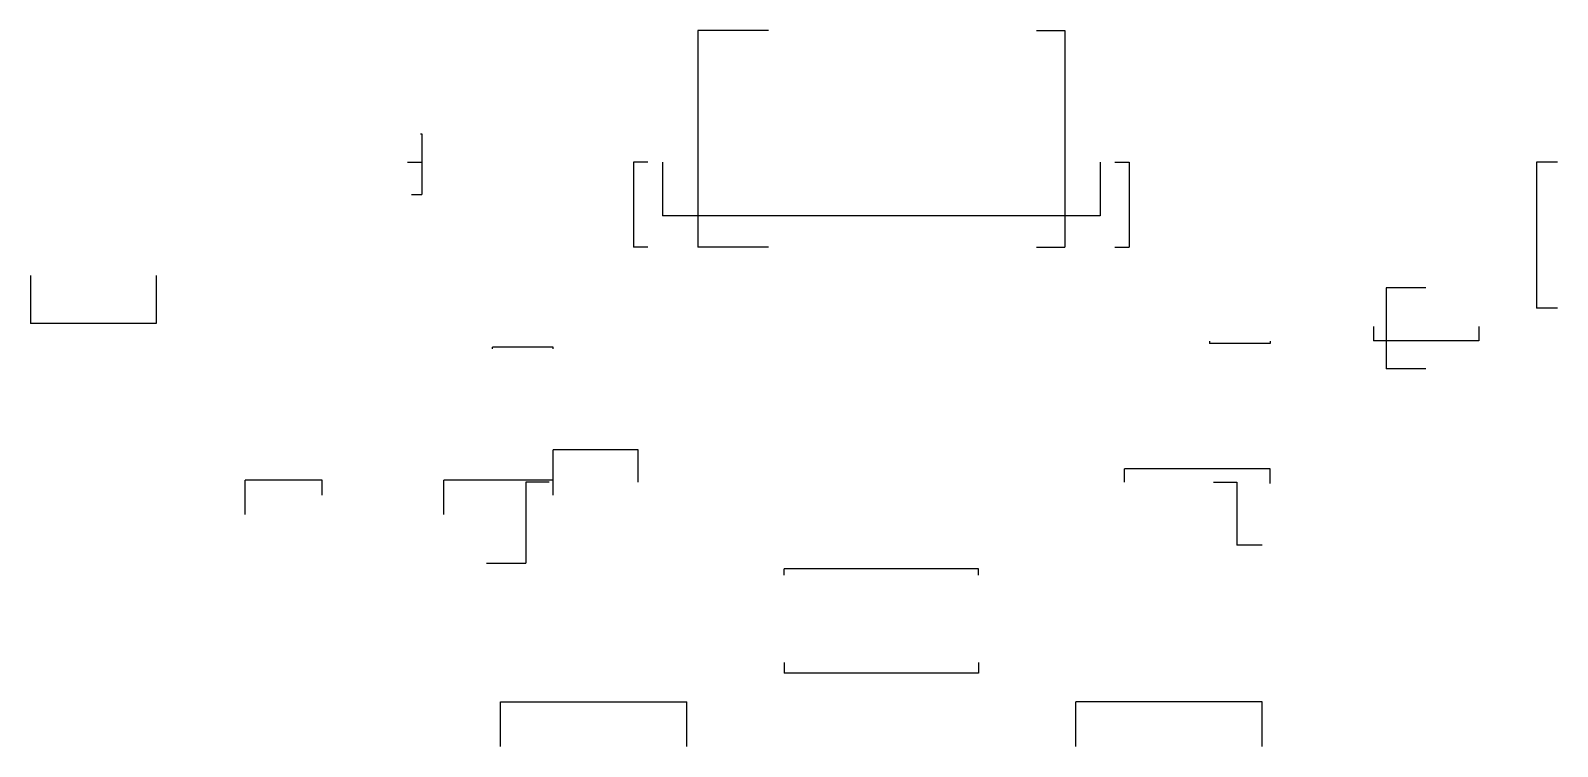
# Model space of a CAD drawing. Extents: x 628064 to 742735, y -407363 to -122417.
# Drawn here: x 667805 to 705492, y -216286 to -198613 of the extents above; entities that cross this region are included whole.
import ezdxf

# ---------------------------------------------------------------- set-up
doc = ezdxf.new("R2010")
doc.units = 0
doc.header["$LTSCALE"] = 100
doc.layers.add('底板钢筋2', color=30, linetype='Continuous')
doc.dimstyles.get("Standard").update_dxf_attribs({"dimtxt": 351, "dimasz": 0.18, "dimexe": 0.18, "dimexo": 0.0625, "dimgap": 0.09, "dimtad": 0, "dimtoh": 1, "dimdec": 0, "dimzin": 0, "dimdsep": 46, "dimcen": 0.09, "dimadec": 0, "dimazin": 0, "dimtfac": 1, "dimtdec": 4, "dimtofl": 0, "dimtmove": 0, "dimatfit": 3, "dimfxl": 250, "dimtolj": 1, "dimtzin": 0, "dimarcsym": 0})

# ---------------------------------------------------------------- blocks, each defined once
blk = doc.blocks.new('*D112')
at = {"layer": '底板钢筋2', "color": 0, "linetype": 'ByBlock', "lineweight": -2}
for p, q in [((705491.8769583682, -201863.1373744451), (704977.3006320205, -201863.1373744451)), ((704977.4806320205, -201863.1373744451), (704977.4806320205, -205463.1373744451)), ((705491.8769583682, -205463.1373744451), (704977.3006320205, -205463.1373744451))]:
    blk.add_line(p, q, dxfattribs=at)
for points in [[(704977.4806320205, -201863.1373744451), (704977.5106045159, -201863.3173744451), (704977.4506595251, -201863.3173744451)], [(704977.4806320205, -205463.1373744451), (704977.4506595251, -205462.9573744451), (704977.5106045159, -205462.9573744451)]]:
    blk.add_solid(points, dxfattribs=at)
blk = doc.blocks.new('*D297')
at = {"layer": '底板钢筋2', "color": 0, "linetype": 'ByBlock', "lineweight": -2}
for p, q in [((702240.7102459046, -204963.1373744455), (701260.8437047922, -204963.1373744455)), ((701261.0237047923, -204963.1373744455), (701261.0237047923, -206963.1373744451)), ((702240.7102459046, -206963.1373744451), (701260.8437047922, -206963.1373744451))]:
    blk.add_line(p, q, dxfattribs=at)
for points in [[(701261.0237047923, -204963.1373744455), (701261.0536772877, -204963.3173744455), (701260.9937322969, -204963.3173744455)], [(701261.0237047923, -206963.1373744451), (701260.9937322969, -206962.9573744451), (701261.0536772877, -206962.9573744451)]]:
    blk.add_solid(points, dxfattribs=at)
blk = doc.blocks.new('*D330')
at = {"layer": '底板钢筋2', "color": 0, "linetype": 'ByBlock', "lineweight": -2}
for p, q in [((686022.0197397806, -198613.1373744456), (684275.7516299118, -198613.1373744456)), ((684275.9316299119, -198613.1373744456), (684275.9316299119, -203963.1373744449)), ((686022.0197397808, -203963.1373744449), (684275.7516299118, -203963.1373744449))]:
    blk.add_line(p, q, dxfattribs=at)
for points in [[(684275.9316299119, -198613.1373744456), (684275.9616024073, -198613.3173744456), (684275.9016574165, -198613.3173744456)], [(684275.9316299119, -203963.1373744449), (684275.9016574165, -203962.9573744449), (684275.9616024073, -203962.9573744449)]]:
    blk.add_solid(points, dxfattribs=at)
blk = doc.blocks.new('*D196')
at = {"layer": '底板钢筋2', "color": 0, "linetype": 'ByBlock', "lineweight": -2}
for p, q in [((696904.6788584257, -206281.5433244404), (696904.6788584257, -206337.1229325401)), ((698404.6788584258, -206336.9429325401), (696904.6788584257, -206336.9429325401)), ((698404.6788584258, -206281.5433244404), (698404.6788584258, -206337.1229325401))]:
    blk.add_line(p, q, dxfattribs=at)
for points in [[(696904.6788584257, -206336.9429325401), (696904.8588584258, -206336.9129600447), (696904.8588584258, -206336.9729050355)], [(698404.6788584258, -206336.9429325401), (698404.4988584258, -206336.9729050355), (698404.4988584258, -206336.9129600447)]]:
    blk.add_solid(points, dxfattribs=at)
blk = doc.blocks.new('*D258')
at = {"layer": '底板钢筋2', "color": 0, "linetype": 'ByBlock', "lineweight": -2}
for p, q in [((694804.6788584301, -209763.0748744455), (694804.6788584301, -209433.3148100859)), ((698404.6788584258, -209433.4948100859), (694804.6788584301, -209433.4948100859)), ((698404.6788584258, -209798.2012731824), (698404.6788584258, -209433.3148100859))]:
    blk.add_line(p, q, dxfattribs=at)
for points in [[(694804.6788584301, -209433.4948100859), (694804.8588584302, -209433.4648375905), (694804.8588584302, -209433.5247825813)], [(698404.6788584258, -209433.4948100859), (698404.4988584258, -209433.5247825813), (698404.4988584258, -209433.4648375905)]]:
    blk.add_solid(points, dxfattribs=at)
blk = doc.blocks.new('*D127')
at = {"layer": '底板钢筋2', "color": 0, "linetype": 'ByBlock', "lineweight": -2}
for p, q in [((693604.6788584258, -216285.5841035306), (693604.6788584258, -215180.434339718)), ((698204.6788584302, -215180.614339718), (693604.6788584258, -215180.614339718)), ((698204.6788584302, -216285.5841035306), (698204.6788584302, -215180.434339718))]:
    blk.add_line(p, q, dxfattribs=at)
for points in [[(693604.6788584258, -215180.614339718), (693604.8588584259, -215180.5843672226), (693604.8588584259, -215180.6443122134)], [(698204.6788584302, -215180.614339718), (698204.4988584302, -215180.6443122134), (698204.4988584302, -215180.5843672226)]]:
    blk.add_solid(points, dxfattribs=at)
blk = doc.blocks.new('*D235')
at = {"layer": '底板钢筋2', "color": 0, "linetype": 'ByBlock', "lineweight": -2}
for p, q in [((686404.6788584258, -214215.3765712655), (686404.6788584258, -214476.8342539438)), ((691204.6788584262, -214215.3765712655), (691204.6788584262, -214476.8342539438)), ((691204.6788584262, -214476.6542539438), (686404.6788584258, -214476.6542539438))]:
    blk.add_line(p, q, dxfattribs=at)
for points in [[(686404.6788584258, -214476.6542539438), (686404.8588584259, -214476.6242814484), (686404.8588584259, -214476.6842264392)], [(691204.6788584262, -214476.6542539438), (691204.4988584261, -214476.6842264392), (691204.4988584261, -214476.6242814484)]]:
    blk.add_solid(points, dxfattribs=at)
blk = doc.blocks.new('*D102')
at = {"layer": '底板钢筋2', "color": 0, "linetype": 'ByBlock', "lineweight": -2}
for p, q in [((679404.6788584217, -216285.5841035306), (679404.6788584217, -215180.434339718)), ((679404.6788584217, -215180.614339718), (684004.678858426, -215180.614339718)), ((684004.678858426, -216285.5841035306), (684004.678858426, -215180.434339718))]:
    blk.add_line(p, q, dxfattribs=at)
for points in [[(679404.6788584217, -215180.614339718), (679404.8588584218, -215180.5843672226), (679404.8588584218, -215180.6443122134)], [(684004.678858426, -215180.614339718), (684004.498858426, -215180.6443122134), (684004.498858426, -215180.5843672226)]]:
    blk.add_solid(points, dxfattribs=at)
blk = doc.blocks.new('*D159')
at = {"layer": '底板钢筋2', "color": 0, "linetype": 'ByBlock', "lineweight": -2}
for p, q in [((686404.6788584258, -212054.902122588), (686404.6788584258, -211904.0704954185)), ((691204.6788584262, -211904.2504954185), (686404.6788584258, -211904.2504954185)), ((691204.6788584262, -212054.902122588), (691204.6788584262, -211904.0704954185))]:
    blk.add_line(p, q, dxfattribs=at)
for points in [[(686404.6788584258, -211904.2504954185), (686404.8588584259, -211904.2205229231), (686404.8588584259, -211904.2804679139)], [(691204.6788584262, -211904.2504954185), (691204.4988584261, -211904.2804679139), (691204.4988584261, -211904.2205229231)]]:
    blk.add_solid(points, dxfattribs=at)
blk = doc.blocks.new('*D35')
at = {"layer": '底板钢筋2', "color": 0, "linetype": 'ByBlock', "lineweight": -2}
for p, q in [((692635.4132820056, -198613.1373744456), (693333.60608694, -198613.1373744456)), ((693333.42608694, -198613.1373744456), (693333.42608694, -203963.1373744449)), ((692635.4132820056, -203963.1373744449), (693333.60608694, -203963.1373744449))]:
    blk.add_line(p, q, dxfattribs=at)
for points in [[(693333.42608694, -198613.1373744456), (693333.4560594354, -198613.3173744456), (693333.3961144446, -198613.3173744456)], [(693333.42608694, -203963.1373744449), (693333.3961144446, -203962.9573744449), (693333.4560594354, -203962.9573744449)]]:
    blk.add_solid(points, dxfattribs=at)
blk = doc.blocks.new('*D45')
at = {"layer": '底板钢筋2', "color": 0, "linetype": 'ByBlock', "lineweight": -2}
for p, q in [((683404.6788584301, -201863.1952561179), (683404.6788584301, -203185.6708502429)), ((694204.6788584301, -201863.1952561179), (694204.6788584301, -203185.6708502429)), ((694204.6788584301, -203185.4908502429), (683404.6788584301, -203185.4908502429))]:
    blk.add_line(p, q, dxfattribs=at)
for points in [[(683404.6788584301, -203185.4908502429), (683404.8588584302, -203185.4608777475), (683404.8588584302, -203185.5208227383)], [(694204.6788584301, -203185.4908502429), (694204.4988584301, -203185.5208227383), (694204.4988584301, -203185.4608777475)]]:
    blk.add_solid(points, dxfattribs=at)
blk = doc.blocks.new('*D253')
at = {"layer": '底板钢筋2', "color": 0, "linetype": 'ByBlock', "lineweight": -2}
for p, q in [((680704.678858426, -209763.0748744455), (680704.678858426, -208960.8284907544)), ((682804.5293222974, -208961.0084907544), (680704.678858426, -208961.0084907544)), ((682804.5293222974, -209763.0748744455), (682804.5293222974, -208960.8284907544))]:
    blk.add_line(p, q, dxfattribs=at)
for points in [[(680704.678858426, -208961.0084907544), (680704.8588584261, -208960.978518259), (680704.8588584261, -208961.0384632498)], [(682804.5293222974, -208961.0084907544), (682804.3493222974, -208961.0384632498), (682804.3493222974, -208960.978518259)]]:
    blk.add_solid(points, dxfattribs=at)
blk = doc.blocks.new('*D290')
at = {"layer": '底板钢筋2', "color": 0, "linetype": 'ByBlock', "lineweight": -2}
for p, q in [((679204.6788584258, -206469.7865443195), (679204.6788584258, -206432.2621329058)), ((680704.678858426, -206432.4421329058), (679204.6788584258, -206432.4421329058)), ((680704.678858426, -206469.7865443195), (680704.678858426, -206432.2621329058))]:
    blk.add_line(p, q, dxfattribs=at)
for points in [[(679204.6788584258, -206432.4421329058), (679204.8588584259, -206432.4121604104), (679204.8588584259, -206432.4721054012)], [(680704.678858426, -206432.4421329058), (680704.498858426, -206432.4721054012), (680704.498858426, -206432.4121604104)]]:
    blk.add_solid(points, dxfattribs=at)
blk = doc.blocks.new('*D176')
at = {"layer": '底板钢筋2', "color": 0, "linetype": 'ByBlock', "lineweight": -2}
for p, q in [((677425.9691994273, -201162.966476008), (677461.0983328037, -201162.966476008)), ((677460.9183328036, -201162.966476008), (677460.9183328036, -201863.1373744451)), ((677104.7413584301, -201863.1373744451), (677461.0983328037, -201863.1373744451))]:
    blk.add_line(p, q, dxfattribs=at)
for points in [[(677460.9183328036, -201162.966476008), (677460.948305299, -201163.146476008), (677460.8883603083, -201163.146476008)], [(677460.9183328036, -201863.1373744451), (677460.8883603083, -201862.9573744451), (677460.948305299, -201862.9573744451)]]:
    blk.add_solid(points, dxfattribs=at)
blk = doc.blocks.new('*D216')
at = {"layer": '底板钢筋2', "color": 0, "linetype": 'ByBlock', "lineweight": -2}
for p, q in [((677210.9222672334, -201863.1373744451), (677461.0983328037, -201863.1373744451)), ((677460.9183328036, -201863.1373744451), (677460.9183328036, -202662.966476008)), ((677210.9222672334, -202662.966476008), (677461.0983328037, -202662.966476008))]:
    blk.add_line(p, q, dxfattribs=at)
for points in [[(677460.9183328036, -201863.1373744451), (677460.948305299, -201863.3173744451), (677460.8883603083, -201863.3173744451)], [(677460.9183328036, -202662.966476008), (677460.8883603083, -202662.786476008), (677460.948305299, -202662.786476008)]]:
    blk.add_solid(points, dxfattribs=at)
blk = doc.blocks.new('*D311')
at = {"layer": '底板钢筋2', "color": 0, "linetype": 'ByBlock', "lineweight": -2}
for p, q in [((667804.6788584301, -204663.2318706193), (667804.6788584301, -205848.2400480781)), ((670904.6788584259, -204663.2318706193), (670904.6788584259, -205848.2400480781)), ((670904.6788584259, -205848.0600480781), (667804.6788584301, -205848.0600480781))]:
    blk.add_line(p, q, dxfattribs=at)
for points in [[(667804.6788584301, -205848.0600480781), (667804.8588584302, -205848.0300755827), (667804.8588584302, -205848.0900205735)], [(670904.6788584259, -205848.0600480781), (670904.4988584259, -205848.0900205735), (670904.4988584259, -205848.0300755827)]]:
    blk.add_solid(points, dxfattribs=at)
blk = doc.blocks.new('*D262')
at = {"layer": '底板钢筋2', "color": 0, "linetype": 'ByBlock', "lineweight": -2}
for p, q in [((700954.6788584302, -205915.6347030579), (700954.6788584302, -206270.8615404936)), ((703554.6788584301, -205915.6347030579), (703554.6788584301, -206270.8615404936)), ((703554.6788584301, -206270.6815404936), (700954.6788584302, -206270.6815404936))]:
    blk.add_line(p, q, dxfattribs=at)
for points in [[(700954.6788584302, -206270.6815404936), (700954.8588584303, -206270.6515679982), (700954.8588584303, -206270.711512989)], [(703554.6788584301, -206270.6815404936), (703554.4988584301, -206270.711512989), (703554.4988584301, -206270.6515679982)]]:
    blk.add_solid(points, dxfattribs=at)
blk = doc.blocks.new('*D132')
at = {"layer": '底板钢筋2', "color": 0, "linetype": 'ByBlock', "lineweight": -2}
for p, q in [((678004.6788584259, -210563.074874445), (678004.6788584259, -209713.202560881)), ((680704.678858426, -209713.382560881), (678004.6788584259, -209713.382560881)), ((680704.678858426, -210080.8569138744), (680704.678858426, -209713.202560881))]:
    blk.add_line(p, q, dxfattribs=at)
for points in [[(678004.6788584259, -209713.382560881), (678004.858858426, -209713.3525883856), (678004.858858426, -209713.4125333764)], [(680704.678858426, -209713.382560881), (680704.498858426, -209713.4125333764), (680704.498858426, -209713.3525883856)]]:
    blk.add_solid(points, dxfattribs=at)
blk = doc.blocks.new('*D144')
at = {"layer": '底板钢筋2', "color": 0, "linetype": 'ByBlock', "lineweight": -2}
for p, q in [((673104.678858426, -210563.0748744451), (673104.678858426, -209713.202560881)), ((675004.678858426, -209713.382560881), (673104.678858426, -209713.382560881)), ((675004.678858426, -210080.8569138745), (675004.678858426, -209713.202560881))]:
    blk.add_line(p, q, dxfattribs=at)
for points in [[(673104.678858426, -209713.382560881), (673104.8588584261, -209713.3525883856), (673104.8588584261, -209713.4125333764)], [(675004.678858426, -209713.382560881), (675004.498858426, -209713.4125333764), (675004.498858426, -209713.3525883856)]]:
    blk.add_solid(points, dxfattribs=at)
blk = doc.blocks.new('*D231')
at = {"layer": '底板钢筋2', "color": 0, "linetype": 'ByBlock', "lineweight": -2}
for p, q in [((683041.8521296884, -201863.1373744451), (682685.1766680898, -201863.1373744451)), ((682685.3566680899, -201863.1373744451), (682685.3566680899, -203963.137374445)), ((683041.8521296883, -203963.137374445), (682685.1766680898, -203963.137374445))]:
    blk.add_line(p, q, dxfattribs=at)
for points in [[(682685.3566680899, -201863.1373744451), (682685.3866405853, -201863.3173744451), (682685.3266955945, -201863.3173744451)], [(682685.3566680899, -203963.137374445), (682685.3266955945, -203962.957374445), (682685.3866405853, -203962.957374445)]]:
    blk.add_solid(points, dxfattribs=at)
blk = doc.blocks.new('*D268')
at = {"layer": '底板钢筋2', "color": 0, "linetype": 'ByBlock', "lineweight": -2}
for p, q in [((694567.5055871635, -201863.1373744451), (694924.181048762, -201863.1373744451)), ((694924.001048762, -201863.1373744451), (694924.001048762, -203963.137374445)), ((694567.5055871635, -203963.137374445), (694924.181048762, -203963.137374445))]:
    blk.add_line(p, q, dxfattribs=at)
for points in [[(694924.001048762, -201863.1373744451), (694924.0310212574, -201863.3173744451), (694923.9710762666, -201863.3173744451)], [(694924.001048762, -203963.137374445), (694923.9710762666, -203962.957374445), (694924.0310212574, -203962.957374445)]]:
    blk.add_solid(points, dxfattribs=at)
blk = doc.blocks.new('*D27')
at = {"layer": '底板钢筋2', "color": 0, "linetype": 'ByBlock', "lineweight": -2}
for p, q in [((697004.7413584301, -209763.1373744455), (697576.6616078768, -209763.1373744455)), ((697576.4816078767, -209763.1373744455), (697576.4816078767, -211313.1352525202)), ((698204.6163584302, -211313.1352525202), (697576.3016078767, -211313.1352525202))]:
    blk.add_line(p, q, dxfattribs=at)
for points in [[(697576.4816078767, -209763.1373744455), (697576.5115803721, -209763.3173744455), (697576.4516353813, -209763.3173744455)], [(697576.4816078767, -211313.1352525202), (697576.4516353813, -211312.9552525202), (697576.5115803721, -211312.9552525202)]]:
    blk.add_solid(points, dxfattribs=at)
blk = doc.blocks.new('*D54')
at = {"layer": '底板钢筋2', "color": 0, "linetype": 'ByBlock', "lineweight": -2}
for p, q in [((680604.6163584217, -209763.1373744455), (680032.6961089754, -209763.1373744455)), ((680032.8761089755, -209763.1373744455), (680032.8761089755, -211763.1269793955)), ((679056.3601897192, -211763.1269793955), (680033.0561089756, -211763.1269793955))]:
    blk.add_line(p, q, dxfattribs=at)
for points in [[(680032.8761089755, -209763.1373744455), (680032.9060814709, -209763.3173744455), (680032.8461364801, -209763.3173744455)], [(680032.8761089755, -211763.1269793955), (680032.8461364801, -211762.9469793955), (680032.9060814709, -211762.9469793955)]]:
    blk.add_solid(points, dxfattribs=at)

msp = doc.modelspace()

# ---------------------------------------------------------------- dimensions: what is measured, and where the dimension line sits
at = {"layer": '底板钢筋2'}
for base, p1, p2, angle, picture, middle in [((684275.9316299119, -203963.1373744449), (686022.0822397806, -198613.1373744456), (686022.0822397808, -203963.1373744449), 90, '*D330', (684275.9316299119, -201288.1373744451)), ((693333.42608694, -203963.1373744449), (692635.3507820056, -198613.1373744456), (692635.3507820056, -203963.1373744449), 90, '*D35', (693333.42608694, -201288.1373744451)), ((677460.9183328036, -201863.1373744451), (677425.9066994273, -201162.966476008), (677104.6788584301, -201863.1373744451), 90, '*D176', (677460.9183328036, -201513.0519252264)), ((677460.9183328036, -202662.966476008), (677210.8597672334, -201863.1373744451), (677210.8597672334, -202662.966476008), 90, '*D216', (677460.9183328036, -202263.0519252264)), ((682685.3566680899, -203963.137374445), (683041.9146296884, -201863.1373744451), (683041.9146296883, -203963.137374445), 90, '*D231', (682685.3566680899, -202913.1373744449)), ((683404.6788584301, -203185.4908502429), (694204.6788584301, -201863.1327561179), (683404.6788584301, -201863.1327561179), 180, '*D45', (688804.6788584301, -203185.4908502429)), ((694924.001048762, -203963.137374445), (694567.4430871635, -201863.1373744451), (694567.4430871635, -203963.137374445), 90, '*D268', (694924.001048762, -202913.1373744449)), ((704977.4806320205, -205463.1373744451), (705491.9394583682, -201863.1373744451), (705491.9394583682, -205463.1373744451), 90, '*D112', (704977.4806320205, -203663.1373744449)), ((667804.6788584301, -205848.0600480781), (670904.6788584259, -204663.1693706193), (667804.6788584301, -204663.1693706193), 180, '*D311', (669354.6788584281, -205848.0600480781)), ((701261.0237047923, -206963.1373744451), (702240.7727459046, -204963.1373744455), (702240.7727459046, -206963.1373744451), 90, '*D297', (701261.0237047923, -205963.1373744452)), ((700954.6788584302, -206270.6815404936), (703554.6788584301, -205915.5722030579), (700954.6788584302, -205915.5722030579), 180, '*D262', (702254.6788584302, -206270.6815404936)), ((679204.6788584258, -206432.4421329058), (680704.678858426, -206469.8490443195), (679204.6788584258, -206469.8490443195), 180, '*D290', (679954.678858426, -206432.4421329058)), ((696904.6788584257, -206336.9429325401), (698404.6788584258, -206281.4808244404), (696904.6788584257, -206281.4808244404), 180, '*D196', (697654.6788584258, -206336.9429325401)), ((680704.678858426, -208961.0084907544), (682804.5293222974, -209763.1373744455), (680704.678858426, -209763.1373744455), 180, '*D253', (681754.6040903616, -208961.0084907544)), ((694804.6788584301, -209433.4948100859), (698404.6788584258, -209798.2637731824), (694804.6788584301, -209763.1373744455), 180, '*D258', (696604.678858428, -209433.4948100859)), ((673104.678858426, -209713.382560881), (675004.678858426, -210080.9194138745), (673104.678858426, -210563.1373744451), 180, '*D144', (674054.678858426, -209713.382560881)), ((678004.6788584259, -209713.382560881), (680704.678858426, -210080.9194138744), (678004.6788584259, -210563.137374445), 180, '*D132', (679354.678858426, -209713.382560881)), ((680032.8761089755, -211763.1269793955), (680604.6788584217, -209763.1373744455), (679056.2976897192, -211763.1269793955), 90, '*D54', (680032.8761089755, -210763.1321769204)), ((697576.4816078767, -211313.1352525202), (697004.6788584301, -209763.1373744455), (698204.6788584302, -211313.1352525202), 90, '*D27', (697576.4816078767, -210538.1363134827)), ((686404.6788584258, -211904.2504954185), (691204.6788584262, -212054.964622588), (686404.6788584258, -212054.964622588), 180, '*D159', (688804.6788584259, -211904.2504954185)), ((686404.6788584258, -214476.6542539438), (691204.6788584262, -214215.3140712655), (686404.6788584258, -214215.3140712655), 180, '*D235', (688804.6788584259, -214476.6542539438)), ((693604.6788584258, -215180.614339718), (698204.6788584302, -216285.6466035306), (693604.6788584258, -216285.6466035306), 180, '*D127', (695904.6788584281, -215180.614339718))]:
    dim = msp.add_linear_dim(base=base, p1=p1, p2=p2, angle=angle, text=' ', dimstyle='Standard', dxfattribs=at)
    dim.commit()
    dim.dimension.update_dxf_attribs({"geometry": picture, "text_midpoint": middle})
dim = msp.add_linear_dim(base=(684004.678858426, -215180.614339718), p1=(679404.6788584217, -216285.6466035306), p2=(684004.678858426, -216285.6466035306), text=' ', dimstyle='Standard', dxfattribs=at)
dim.commit()
dim.dimension.update_dxf_attribs({"geometry": '*D102', "text_midpoint": (681704.678858424, -215180.614339718)})

doc.saveas('drawing.dxf')
